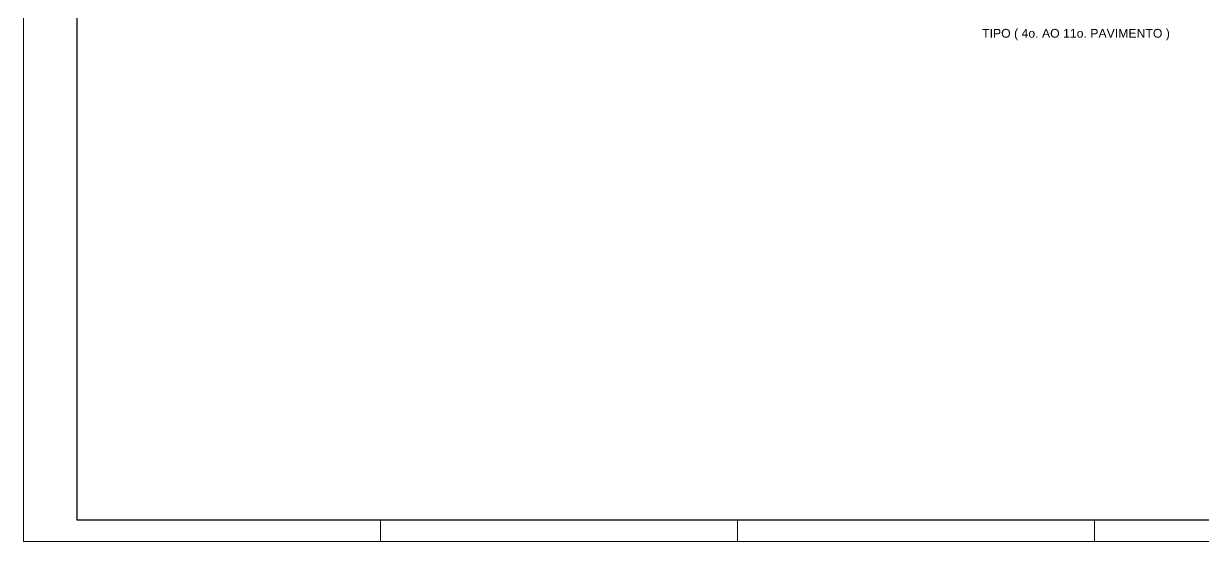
# Model space of a CAD drawing. Extents: x 2335 to 8663, y 180 to 3801.
# Drawn here: x 2335 to 5700, y 180 to 1657 of the extents above; entities that cross this region are included whole.
import ezdxf

# ---------------------------------------------------------------- set-up
doc = ezdxf.new("R2010")
doc.units = 0
doc.layers.add('7', color=7, linetype='Continuous')
doc.layers.add('FOLHA', color=255, linetype='Continuous', lineweight=5)
doc.styles.get("Standard").update_dxf_attribs({"font": 'arial.ttf'})

msp = doc.modelspace()

# ---------------------------------------------------------------- linework, layer by layer
at = {"color": 30}
for p, q in [((2487.22, 240.62), (2487.22, 3739.94)), ((8601.9, 240.62), (2487.22, 240.62))]:
    msp.add_line(p, q, dxfattribs=at)
at = {"layer": 'FOLHA', "lineweight": 5}
msp.add_line((2334.81, 179.66), (2334.81, 3800.91), dxfattribs=at)
at = {"layer": 'FOLHA'}
for p, q in [((3352.91, 179.66), (3352.91, 240.62)), ((4371.01, 179.66), (4371.01, 240.62)), ((5389.1, 179.66), (5389.1, 240.62)), ((8662.86, 179.66), (2334.81, 179.66))]:
    msp.add_line(p, q, dxfattribs=at)

# ---------------------------------------------------------------- texts
at = {"layer": '7', "linetype": 'Continuous'}
msp.add_text('TIPO ( 4o. AO 11o. PAVIMENTO )', height=25, dxfattribs=at).set_placement((5068.74, 1617.04))

doc.saveas('drawing.dxf')
